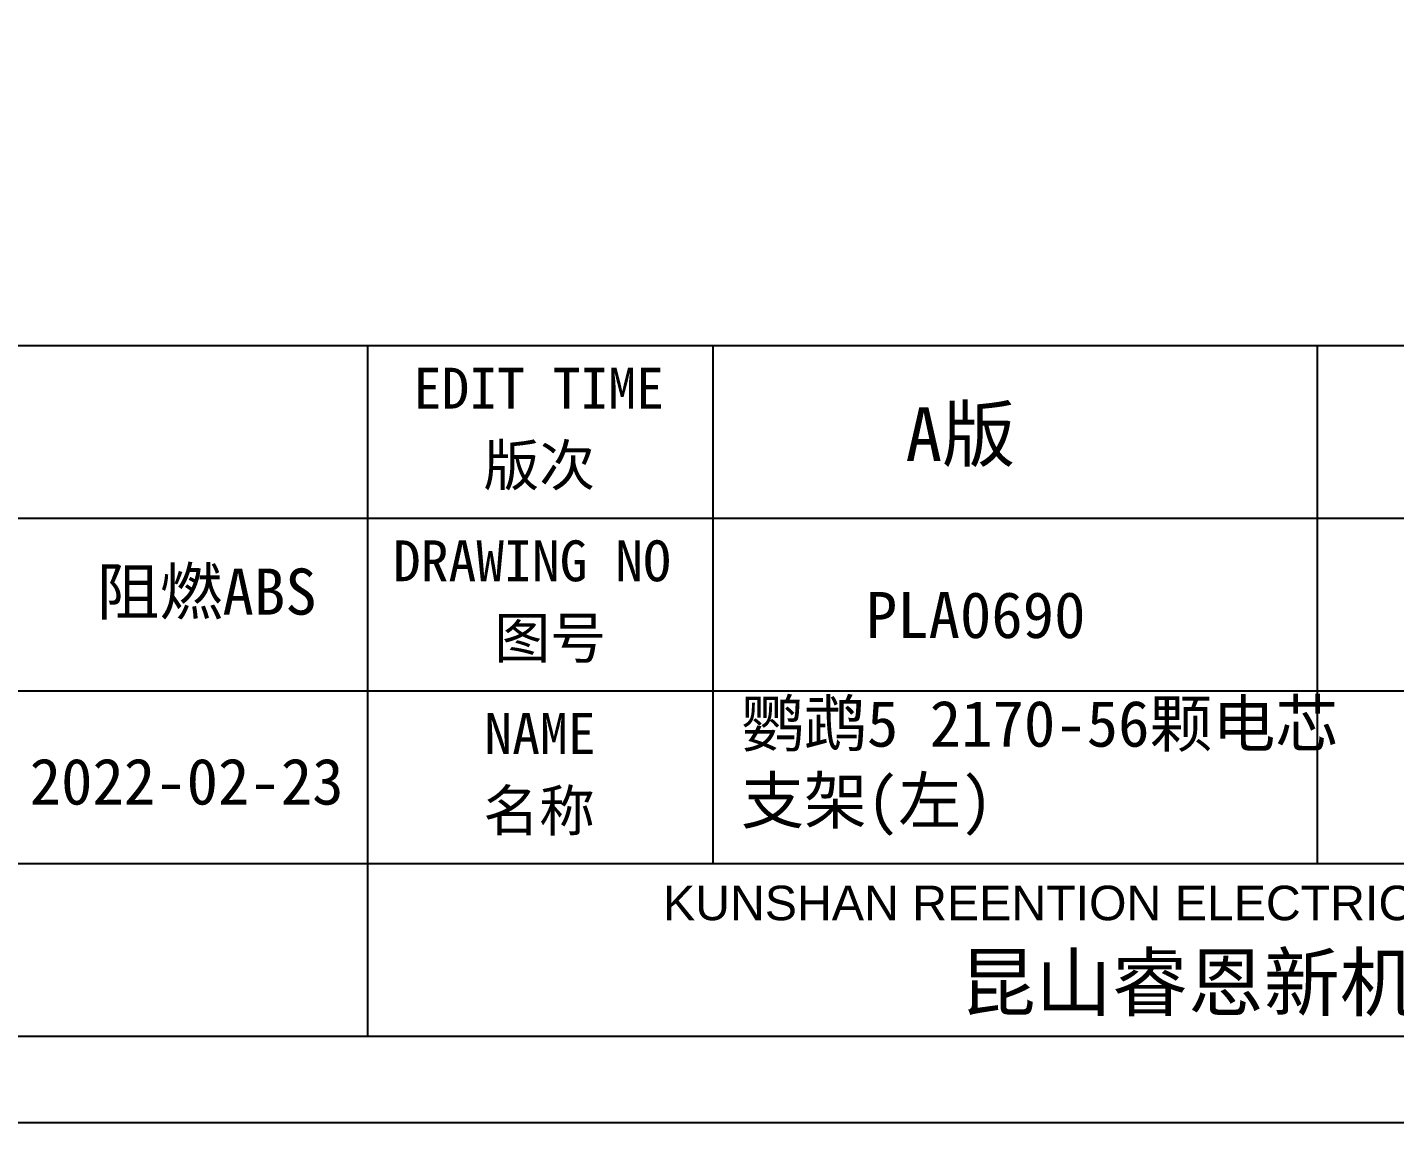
# Model space of a CAD drawing. Header units: millimetres. Extents: x -12 to 988, y -34 to 673.
# Drawn here: x 550.9 to 817.6, y -33.9 to 179.7 of the extents above; entities that cross this region are included whole.
import ezdxf

# ---------------------------------------------------------------- set-up
doc = ezdxf.new("R2010")
doc.units = ezdxf.units.MM
doc.styles.add('HZ', font='')
doc.styles.add('Xiaoyao', font='')
doc.styles.get('HZ').set_extended_font_data('SimSun')
doc.styles.get('Xiaoyao').set_extended_font_data('NSimSun')

# ---------------------------------------------------------------- blocks, each defined once
blk = doc.blocks.new('新块')
at = {"color": 4}
for p, q in [((206.24, -107.96), (-16.45, -107.96)), ((44.98, -107.96), (44.98, -169.39)), ((75.7, -107.96), (75.7, -154.04)), ((129.45, -107.96), (129.45, -154.04)), ((206.24, -123.32), (-16.45, -123.32)), ((206.24, -138.68), (-16.45, -138.68)), ((206.24, -154.04), (-16.45, -154.04))]:
    blk.add_line(p, q, dxfattribs=at)
at = {"color": 5}
blk.add_lwpolyline([(-242.21, -177.07), (213.92, -177.07), (213.92, 145.45), (-242.21, 145.45)], close=True, dxfattribs=at)
at = {"color": 6}
blk.add_lwpolyline([(-203.82, -169.39), (206.24, -169.39), (206.24, 137.77), (-203.82, 137.77)], close=True, dxfattribs=at)
at = {"color": 7, "style": 'HZ'}
blk.add_text('昆山睿恩新机电有限公司', height=4.9589, dxfattribs=at).set_placement((97.66, -167.07))
at = {"color": 7, "attachment_point": 1, "style": 'HZ'}
for s, insert, char_height, width in [('EDIT TIME', (49.08, -109.91), 3.637, 42.5242), ('版次', (55.29, -116.77), 3.637, 17.9947), ('DRAWING NO', (47.23, -125.27), 3.637, 34.0785), ('图号', (56.26, -132.13), 3.637, 17.9947), ('NAME', (55.37, -140.63), 3.637, 17.9947), ('名称', (55.28, -147.49), 3.637, 17.9947), ('{\\fArial|b0|i0|c0|p34;KUNSHAN REENTION ELECTRICAL AND MECHANICAL CO.,LTD}', (71.26, -155.99), 3.0716, 199.2177)]:
    blk.add_mtext(s, dxfattribs=dict(at, insert=insert, char_height=char_height, width=width))
at = {"insert": (92.84, -113.42), "char_height": 4.777, "width": 15.9379, "attachment_point": 1}
blk.add_mtext('{\\fSimSun|b0|i0|c134|p54;A版}', dxfattribs=at)

msp = doc.modelspace()

# ---------------------------------------------------------------- block references
at = {"color": 3, "xscale": 2.1923301712494, "yscale": 2.1923301712494, "zscale": 2.1923301712494}
msp.add_blockref('新块', (518.64, 354.26), dxfattribs=at)

# ---------------------------------------------------------------- texts
at = {"color": 7, "char_height": 9, "width": 117.8451, "attachment_point": 1, "style": 'Xiaoyao'}
for s, insert in [('阻燃ABS', (564.39, 74.14)), ('{\\fSimSun|b0|i0|c134|p2;鹦鹉5 }2170-56{\\fSimSun|b0|i0|c134|p2;颗电芯支架(左)}', (690.1, 48.39))]:
    msp.add_mtext(s, dxfattribs=dict(at, insert=insert))
at = {"color": 7, "char_height": 9, "attachment_point": 1, "style": 'Xiaoyao'}
for s, width, gutter_width, insert in [('PLA0690', 117.8451, 32.88, (714.42, 69.58)), ('2022-02-23', 16.4055, 22.79, (551.34, 37.1))]:
    msp.add_mtext_dynamic_manual_height_columns(s, width=width, gutter_width=gutter_width, heights=[0], dxfattribs=dict(at, insert=insert))

doc.saveas('drawing.dxf')
